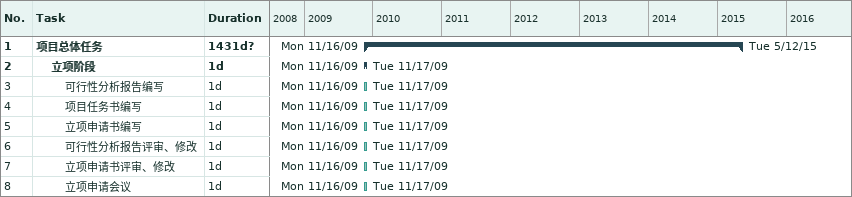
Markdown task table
| ID | Level | Task | Duration | Start | Finish |
|---|---|---|---|---|---|
| 1 | 1 | **项目总体任务** | 1431d? | 2009-11-16 | 2015-05-12 |
| 2 | 2 | **立项阶段** | 1d | 2009-11-16 | 2009-11-17 |
| 3 | 3 | 可行性分析报告编写 | 1d | 2009-11-16 | 2009-11-17 |
| 4 | 3 | 项目任务书编写 | 1d | 2009-11-16 | 2009-11-17 |
| 5 | 3 | 立项申请书编写 | 1d | 2009-11-16 | 2009-11-17 |
| 6 | 3 | 可行性分析报告评审、修改 | 1d | 2009-11-16 | 2009-11-17 |
| 7 | 3 | 立项申请书评审、修改 | 1d | 2009-11-16 | 2009-11-17 |
| 8 | 3 | 立项申请会议 | 1d | 2009-11-16 | 2009-11-17 |
